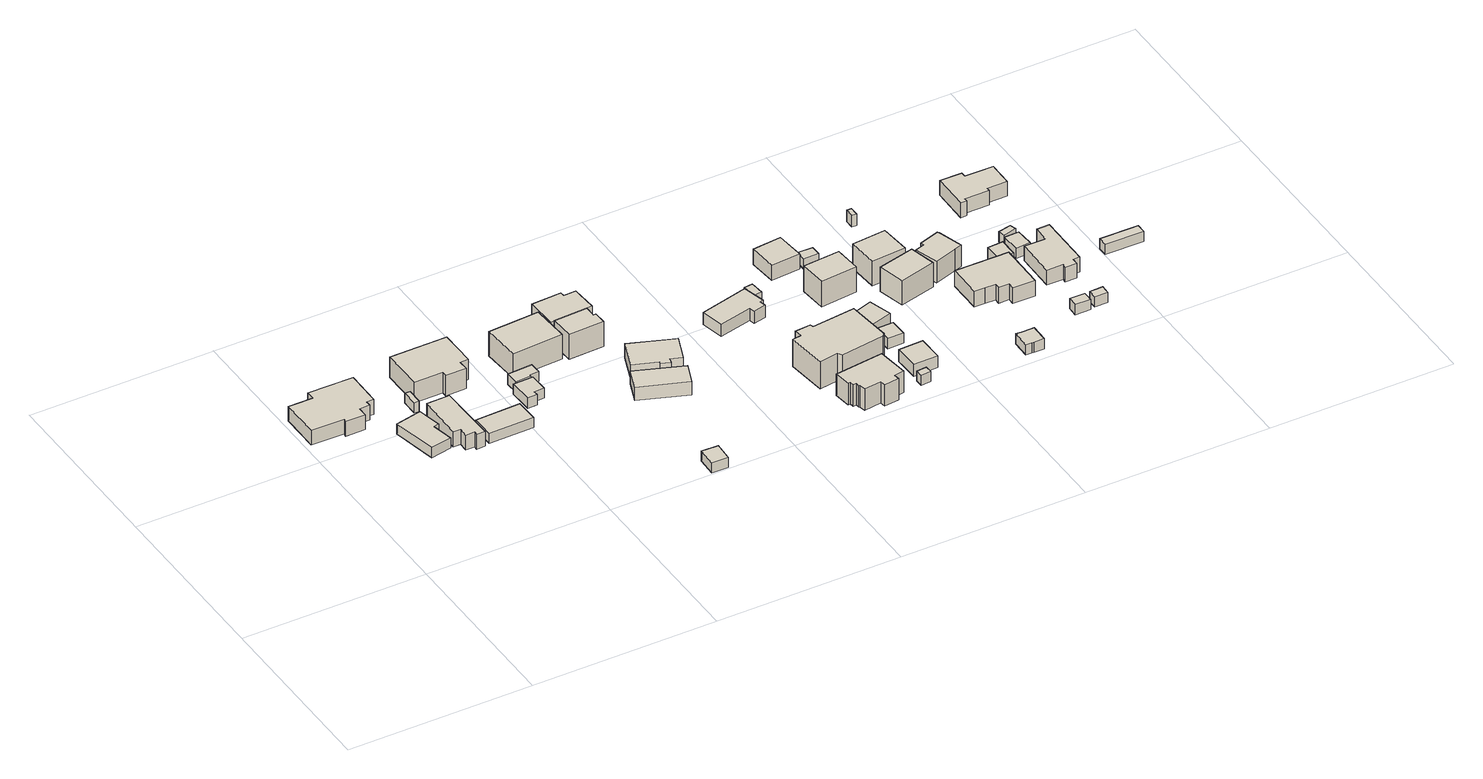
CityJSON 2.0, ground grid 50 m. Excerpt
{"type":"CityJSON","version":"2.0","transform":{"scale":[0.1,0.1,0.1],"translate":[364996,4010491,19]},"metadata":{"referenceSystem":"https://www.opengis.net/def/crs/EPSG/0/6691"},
"CityObjects":{
"building1":{"type":"Building","attributes":{"枝番":1,"利根川水系利根川洪水浸水想定区域（計画規模）.規模":"L1","利根川水系利根川洪水浸水想定区域（計画規模）.浸水ランク":"2","利根川水系利根川洪水浸水想定区域（計画規模）.浸水深":1.19,"利根川水系利根川洪水浸水想定区域（想定最大規模）.規模":"L2","利根川水系利根川洪水浸水想定区域（想定最大規模）.浸水ランク":"2","利根川水系利根川洪水浸水想定区域（想定最大規模）.浸水深":2.65,"usage":"411","measuredHeight":7,"BuildingDetails.prefecture":"10","BuildingDetails.city":"10207","BuildingDetails.surveyYear":2016},"geometry":[{"type":"Solid","lod":"1","boundaries":[[[[0,1,2,3,4,5,6,7,8,9,10,11]],[[10,12,13,11]],[[9,14,12,10]],[[8,15,14,9]],[[7,16,15,8]],[[6,17,16,7]],[[5,18,17,6]],[[4,19,18,5]],[[3,20,19,4]],[[2,21,20,3]],[[1,22,21,2]],[[0,23,22,1]],[[11,13,23,0]],[[12,14,15,16,17,18,19,20,21,22,23,13]]]]}]},
"building2":{"type":"Building","attributes":{"枝番":1,"利根川水系利根川洪水浸水想定区域（計画規模）.規模":"L1","利根川水系利根川洪水浸水想定区域（計画規模）.浸水ランク":"2","利根川水系利根川洪水浸水想定区域（計画規模）.浸水深":1.79,"利根川水系利根川洪水浸水想定区域（想定最大規模）.規模":"L2","利根川水系利根川洪水浸水想定区域（想定最大規模）.浸水ランク":"3","利根川水系利根川洪水浸水想定区域（想定最大規模）.浸水深":3.25,"usage":"411","measuredHeight":3.7,"BuildingDetails.prefecture":"10","BuildingDetails.city":"10207","BuildingDetails.surveyYear":2016},"geometry":[{"type":"Solid","lod":"1","boundaries":[[[[24,25,26,27,28,29]],[[28,30,31,29]],[[27,32,30,28]],[[26,33,32,27]],[[25,34,33,26]],[[24,35,34,25]],[[29,31,35,24]],[[30,32,33,34,35,31]]]]}]},
"building3":{"type":"Building","attributes":{"枝番":1,"利根川水系利根川洪水浸水想定区域（計画規模）.規模":"L1","利根川水系利根川洪水浸水想定区域（計画規模）.浸水ランク":"2","利根川水系利根川洪水浸水想定区域（計画規模）.浸水深":1.29,"利根川水系利根川洪水浸水想定区域（想定最大規模）.規模":"L2","利根川水系利根川洪水浸水想定区域（想定最大規模）.浸水ランク":"2","利根川水系利根川洪水浸水想定区域（想定最大規模）.浸水深":2.75,"BuildingDetails.prefecture":"10","BuildingDetails.city":"10207"},"geometry":[{"type":"Solid","lod":"1","boundaries":[[[[36,37,38,39]],[[38,40,41,39]],[[37,42,40,38]],[[36,43,42,37]],[[39,41,43,36]],[[40,42,43,41]]]]}]},
"building4":{"type":"Building","attributes":{"枝番":1,"利根川水系渡良瀬川洪水浸水想定区域（想定最大規模）.規模":"L2","利根川水系利根川洪水浸水想定区域（計画規模）.規模":"L1","利根川水系利根川洪水浸水想定区域（計画規模）.浸水ランク":"2","利根川水系利根川洪水浸水想定区域（計画規模）.浸水深":1.69,"利根川水系利根川洪水浸水想定区域（想定最大規模）.規模":"L2","利根川水系利根川洪水浸水想定区域（想定最大規模）.浸水ランク":"3","利根川水系利根川洪水浸水想定区域（想定最大規模）.浸水深":3.15,"usage":"411","measuredHeight":6.3,"BuildingDetails.prefecture":"10","BuildingDetails.city":"10207","BuildingDetails.surveyYear":2016},"geometry":[{"type":"Solid","lod":"1","boundaries":[[[[44,45,46,47,48,49,50,51]],[[50,52,53,51]],[[49,54,52,50]],[[48,55,54,49]],[[47,56,55,48]],[[46,57,56,47]],[[45,58,57,46]],[[44,59,58,45]],[[51,53,59,44]],[[52,54,55,56,57,58,59,53]]]]}]},
"building5":{"type":"Building","attributes":{"枝番":1,"利根川水系渡良瀬川洪水浸水想定区域（想定最大規模）.規模":"L2","利根川水系渡良瀬川洪水浸水想定区域（想定最大規模）.浸水ランク":"1","利根川水系渡良瀬川洪水浸水想定区域（想定最大規模）.浸水深":0.03,"利根川水系利根川洪水浸水想定区域（計画規模）.規模":"L1","利根川水系利根川洪水浸水想定区域（計画規模）.浸水ランク":"2","利根川水系利根川洪水浸水想定区域（計画規模）.浸水深":1.79,"利根川水系利根川洪水浸水想定区域（想定最大規模）.規模":"L2","利根川水系利根川洪水浸水想定区域（想定最大規模）.浸水ランク":"3","利根川水系利根川洪水浸水想定区域（想定最大規模）.浸水深":3.25,"BuildingDetails.prefecture":"10","BuildingDetails.city":"10207"},"geometry":[{"type":"Solid","lod":"1","boundaries":[[[[60,61,62,63]],[[62,64,65,63]],[[61,66,64,62]],[[60,67,66,61]],[[63,65,67,60]],[[64,66,67,65]]]]}]},
"building6":{"type":"Building","attributes":{"枝番":1,"利根川水系利根川洪水浸水想定区域（計画規模）.規模":"L1","利根川水系利根川洪水浸水想定区域（計画規模）.浸水ランク":"2","利根川水系利根川洪水浸水想定区域（計画規模）.浸水深":1.19,"利根川水系利根川洪水浸水想定区域（想定最大規模）.規模":"L2","利根川水系利根川洪水浸水想定区域（想定最大規模）.浸水ランク":"2","利根川水系利根川洪水浸水想定区域（想定最大規模）.浸水深":2.65,"usage":"411","measuredHeight":7.5,"BuildingDetails.prefecture":"10","BuildingDetails.city":"10207","BuildingDetails.surveyYear":2016},"geometry":[{"type":"Solid","lod":"1","boundaries":[[[[68,69,70,71,72,73,74,75]],[[74,76,77,75]],[[73,78,76,74]],[[72,79,78,73]],[[71,80,79,72]],[[70,81,80,71]],[[69,82,81,70]],[[68,83,82,69]],[[75,77,83,68]],[[76,78,79,80,81,82,83,77]]]]}]},
"building7":{"type":"Building","attributes":{"枝番":1,"利根川水系利根川洪水浸水想定区域（計画規模）.規模":"L1","利根川水系利根川洪水浸水想定区域（計画規模）.浸水ランク":"2","利根川水系利根川洪水浸水想定区域（計画規模）.浸水深":1.89,"利根川水系利根川洪水浸水想定区域（想定最大規模）.規模":"L2","利根川水系利根川洪水浸水想定区域（想定最大規模）.浸水ランク":"3","利根川水系利根川洪水浸水想定区域（想定最大規模）.浸水深":3.35,"usage":"411","BuildingDetails.prefecture":"10","BuildingDetails.city":"10207","BuildingDetails.surveyYear":2016},"geometry":[{"type":"Solid","lod":"1","boundaries":[[[[84,85,86,87,88,89]],[[88,90,91,89]],[[87,92,90,88]],[[86,93,92,87]],[[85,94,93,86]],[[84,95,94,85]],[[89,91,95,84]],[[90,92,93,94,95,91]]]]}]},
"building8":{"type":"Building","attributes":{"枝番":1,"利根川水系利根川洪水浸水想定区域（計画規模）.規模":"L1","利根川水系利根川洪水浸水想定区域（計画規模）.浸水ランク":"2","利根川水系利根川洪水浸水想定区域（計画規模）.浸水深":1.99,"利根川水系利根川洪水浸水想定区域（想定最大規模）.規模":"L2","利根川水系利根川洪水浸水想定区域（想定最大規模）.浸水ランク":"3","利根川水系利根川洪水浸水想定区域（想定最大規模）.浸水深":3.45,"usage":"411","BuildingDetails.prefecture":"10","BuildingDetails.city":"10207","BuildingDetails.surveyYear":2016},"geometry":[{"type":"Solid","lod":"1","boundaries":[[[[96,97,98,99,100,101]],[[100,102,103,101]],[[99,104,102,100]],[[98,105,104,99]],[[97,106,105,98]],[[96,107,106,97]],[[101,103,107,96]],[[102,104,105,106,107,103]]]]}]},
"building9":{"type":"Building","attributes":{"枝番":1,"利根川水系利根川洪水浸水想定区域（計画規模）.規模":"L1","利根川水系利根川洪水浸水想定区域（計画規模）.浸水ランク":"2","利根川水系利根川洪水浸水想定区域（計画規模）.浸水深":1.49,"利根川水系利根川洪水浸水想定区域（想定最大規模）.規模":"L2","利根川水系利根川洪水浸水想定区域（想定最大規模）.浸水ランク":"2","利根川水系利根川洪水浸水想定区域（想定最大規模）.浸水深":2.95,"usage":"411","measuredHeight":8.2,"BuildingDetails.prefecture":"10","BuildingDetails.city":"10207","BuildingDetails.surveyYear":2016},"geometry":[{"type":"Solid","lod":"1","boundaries":[[[[108,109,110,111]],[[110,112,113,111]],[[109,114,112,110]],[[108,115,114,109]],[[111,113,115,108]],[[112,114,115,113]]]]}]},
"building10":{"type":"Building","attributes":{"枝番":1,"利根川水系渡良瀬川洪水浸水想定区域（想定最大規模）.規模":"L2","利根川水系渡良瀬川洪水浸水想定区域（想定最大規模）.浸水ランク":"2","利根川水系渡良瀬川洪水浸水想定区域（想定最大規模）.浸水深":0.83,"利根川水系渡良瀬川洪水浸水想定区域（想定最大規模）.継続時間":0.8,"利根川水系利根川洪水浸水想定区域（計画規模）.規模":"L1","利根川水系利根川洪水浸水想定区域（計画規模）.浸水ランク":"2","利根川水系利根川洪水浸水想定区域（計画規模）.浸水深":2.79,"利根川水系利根川洪水浸水想定区域（想定最大規模）.規模":"L2","利根川水系利根川洪水浸水想定区域（想定最大規模）.浸水ランク":"3","利根川水系利根川洪水浸水想定区域（想定最大規模）.浸水深":4.25,"measuredHeight":6.9,"BuildingDetails.prefecture":"10","BuildingDetails.city":"10207"},"geometry":[{"type":"Solid","lod":"1","boundaries":[[[[116,117,118,119]],[[118,120,121,119]],[[117,122,120,118]],[[116,123,122,117]],[[119,121,123,116]],[[120,122,123,121]]]]}]},
"building11":{"type":"Building","attributes":{"枝番":1,"利根川水系利根川洪水浸水想定区域（計画規模）.規模":"L1","利根川水系利根川洪水浸水想定区域（計画規模）.浸水ランク":"2","利根川水系利根川洪水浸水想定区域（計画規模）.浸水深":1.99,"利根川水系利根川洪水浸水想定区域（想定最大規模）.規模":"L2","利根川水系利根川洪水浸水想定区域（想定最大規模）.浸水ランク":"3","利根川水系利根川洪水浸水想定区域（想定最大規模）.浸水深":3.45,"usage":"411","measuredHeight":7.6,"BuildingDetails.prefecture":"10","BuildingDetails.city":"10207","BuildingDetails.surveyYear":2016},"geometry":[{"type":"Solid","lod":"1","boundaries":[[[[124,125,126,127,128,129]],[[128,130,131,129]],[[127,132,130,128]],[[126,133,132,127]],[[125,134,133,126]],[[124,135,134,125]],[[129,131,135,124]],[[130,132,133,134,135,131]]]]}]},
"building12":{"type":"Building","attributes":{"枝番":1,"利根川水系渡良瀬川洪水浸水想定区域（想定最大規模）.規模":"L2","利根川水系渡良瀬川洪水浸水想定区域（想定最大規模）.浸水ランク":"2","利根川水系渡良瀬川洪水浸水想定区域（想定最大規模）.浸水深":0.53,"利根川水系利根川洪水浸水想定区域（計画規模）.規模":"L1","利根川水系利根川洪水浸水想定区域（計画規模）.浸水ランク":"2","利根川水系利根川洪水浸水想定区域（計画規模）.浸水深":2.49,"利根川水系利根川洪水浸水想定区域（想定最大規模）.規模":"L2","利根川水系利根川洪水浸水想定区域（想定最大規模）.浸水ランク":"3","利根川水系利根川洪水浸水想定区域（想定最大規模）.浸水深":3.95,"usage":"441","measuredHeight":4.3,"BuildingDetails.prefecture":"10","BuildingDetails.city":"10207","BuildingDetails.surveyYear":2016},"geometry":[{"type":"Solid","lod":"1","boundaries":[[[[136,137,138,139]],[[138,140,141,139]],[[137,142,140,138]],[[136,143,142,137]],[[139,141,143,136]],[[140,142,143,141]]]]}]},
"building13":{"type":"Building","attributes":{"枝番":1,"利根川水系利根川洪水浸水想定区域（計画規模）.規模":"L1","利根川水系利根川洪水浸水想定区域（計画規模）.浸水ランク":"2","利根川水系利根川洪水浸水想定区域（計画規模）.浸水深":1.39,"利根川水系利根川洪水浸水想定区域（想定最大規模）.規模":"L2","利根川水系利根川洪水浸水想定区域（想定最大規模）.浸水ランク":"2","利根川水系利根川洪水浸水想定区域（想定最大規模）.浸水深":2.85,"usage":"411","measuredHeight":7,"BuildingDetails.prefecture":"10","BuildingDetails.city":"10207","BuildingDetails.surveyYear":2016},"geometry":[{"type":"Solid","lod":"1","boundaries":[[[[144,145,146,147,148,149]],[[148,150,151,149]],[[147,152,150,148]],[[146,153,152,147]],[[145,154,153,146]],[[144,155,154,145]],[[149,151,155,144]],[[150,152,153,154,155,151]]]]}]},
"building14":{"type":"Building","attributes":{"枝番":1,"利根川水系渡良瀬川洪水浸水想定区域（想定最大規模）.規模":"L2","利根川水系渡良瀬川洪水浸水想定区域（想定最大規模）.浸水ランク":"2","利根川水系渡良瀬川洪水浸水想定区域（想定最大規模）.浸水深":0.54,"利根川水系利根川洪水浸水想定区域（計画規模）.規模":"L1","利根川水系利根川洪水浸水想定区域（計画規模）.浸水ランク":"2","利根川水系利根川洪水浸水想定区域（計画規模）.浸水深":2.49,"利根川水系利根川洪水浸水想定区域（想定最大規模）.規模":"L2","利根川水系利根川洪水浸水想定区域（想定最大規模）.浸水ランク":"3","利根川水系利根川洪水浸水想定区域（想定最大規模）.浸水深":3.95,"usage":"411","measuredHeight":4.9,"BuildingDetails.prefecture":"10","BuildingDetails.city":"10207","BuildingDetails.surveyYear":2016},"geometry":[{"type":"Solid","lod":"1","boundaries":[[[[156,157,158,159,160,161,162,163]],[[162,164,165,163]],[[161,166,164,162]],[[160,167,166,161]],[[159,168,167,160]],[[158,169,168,159]],[[157,170,169,158]],[[156,171,170,157]],[[163,165,171,156]],[[164,166,167,168,169,170,171,165]]]]}]},
"building15":{"type":"Building","attributes":{"枝番":1,"利根川水系利根川洪水浸水想定区域（計画規模）.規模":"L1","利根川水系利根川洪水浸水想定区域（計画規模）.浸水ランク":"2","利根川水系利根川洪水浸水想定区域（計画規模）.浸水深":1.39,"利根川水系利根川洪水浸水想定区域（想定最大規模）.規模":"L2","利根川水系利根川洪水浸水想定区域（想定最大規模）.浸水ランク":"2","利根川水系利根川洪水浸水想定区域（想定最大規模）.浸水深":2.84,"usage":"411","measuredHeight":6.9,"BuildingDetails.prefecture":"10","BuildingDetails.city":"10207","BuildingDetails.surveyYear":2016},"geometry":[{"type":"Solid","lod":"1","boundaries":[[[[172,173,174,175,176,177,178,179,180,181,182,183,184,185]],[[184,186,187,185]],[[183,188,186,184]],[[182,189,188,183]],[[181,190,189,182]],[[180,191,190,181]],[[179,192,191,180]],[[178,193,192,179]],[[177,194,193,178]],[[176,195,194,177]],[[175,196,195,176]],[[174,197,196,175]],[[173,198,197,174]],[[172,199,198,173]],[[185,187,199,172]],[[186,188,189,190,191,192,193,194,195,196,197,198,199,187]]]]}]},
"building16":{"type":"Building","attributes":{"枝番":1,"利根川水系渡良瀬川洪水浸水想定区域（想定最大規模）.規模":"L2","利根川水系渡良瀬川洪水浸水想定区域（想定最大規模）.浸水ランク":"1","利根川水系渡良瀬川洪水浸水想定区域（想定最大規模）.浸水深":0.34,"利根川水系利根川洪水浸水想定区域（計画規模）.規模":"L1","利根川水系利根川洪水浸水想定区域（計画規模）.浸水ランク":"2","利根川水系利根川洪水浸水想定区域（計画規模）.浸水深":2.29,"利根川水系利根川洪水浸水想定区域（想定最大規模）.規模":"L2","利根川水系利根川洪水浸水想定区域（想定最大規模）.浸水ランク":"3","利根川水系利根川洪水浸水想定区域（想定最大規模）.浸水深":3.75,"usage":"411","measuredHeight":4.3,"BuildingDetails.prefecture":"10","BuildingDetails.city":"10207","BuildingDetails.surveyYear":2016},"geometry":[{"type":"Solid","lod":"1","boundaries":[[[[200,201,202,203,204,205,206,207]],[[206,208,209,207]],[[205,210,208,206]],[[204,211,210,205]],[[203,212,211,204]],[[202,213,212,203]],[[201,214,213,202]],[[200,215,214,201]],[[207,209,215,200]],[[208,210,211,212,213,214,215,209]]]]}]},
"building17":{"type":"Building","attributes":{"枝番":1,"利根川水系渡良瀬川洪水浸水想定区域（想定最大規模）.規模":"L2","利根川水系渡良瀬川洪水浸水想定区域（想定最大規模）.浸水ランク":"1","利根川水系渡良瀬川洪水浸水想定区域（想定最大規模）.浸水深":0.14,"利根川水系利根川洪水浸水想定区域（計画規模）.規模":"L1","利根川水系利根川洪水浸水想定区域（計画規模）.浸水ランク":"2","利根川水系利根川洪水浸水想定区域（計画規模）.浸水深":2.09,"利根川水系利根川洪水浸水想定区域（想定最大規模）.規模":"L2","利根川水系利根川洪水浸水想定区域（想定最大規模）.浸水ランク":"3","利根川水系利根川洪水浸水想定区域（想定最大規模）.浸水深":3.54,"usage":"401","measuredHeight":10.1,"BuildingDetails.prefecture":"10","BuildingDetails.city":"10207","BuildingDetails.surveyYear":2016},"geometry":[{"type":"Solid","lod":"1","boundaries":[[[[216,217,218,219,220,221,222,223,224,225,226]],[[225,227,228,226]],[[224,229,227,225]],[[223,230,229,224]],[[222,231,230,223]],[[221,232,231,222]],[[220,233,232,221]],[[219,234,233,220]],[[218,235,234,219]],[[217,236,235,218]],[[216,237,236,217]],[[226,228,237,216]],[[227,229,230,231,232,233,234,235,236,237,228]]]]}]},
"building18":{"type":"Building","attributes":{"枝番":1,"利根川水系渡良瀬川洪水浸水想定区域（想定最大規模）.規模":"L2","利根川水系渡良瀬川洪水浸水想定区域（想定最大規模）.浸水ランク":"2","利根川水系渡良瀬川洪水浸水想定区域（想定最大規模）.浸水深":0.64,"利根川水系渡良瀬川洪水浸水想定区域（想定最大規模）.継続時間":2.7,"利根川水系利根川洪水浸水想定区域（計画規模）.規模":"L1","利根川水系利根川洪水浸水想定区域（計画規模）.浸水ランク":"2","利根川水系利根川洪水浸水想定区域（計画規模）.浸水深":2.59,"利根川水系利根川洪水浸水想定区域（想定最大規模）.規模":"L2","利根川水系利根川洪水浸水想定区域（想定最大規模）.浸水ランク":"3","利根川水系利根川洪水浸水想定区域（想定最大規模）.浸水深":4.04,"usage":"411","BuildingDetails.prefecture":"10","BuildingDetails.city":"10207","BuildingDetails.surveyYear":2016},"geometry":[{"type":"Solid","lod":"1","boundaries":[[[[238,239,240,241]],[[240,242,243,241]],[[239,244,242,240]],[[238,245,244,239]],[[241,243,245,238]],[[242,244,245,243]]]]}]},
"building19":{"type":"Building","attributes":{"枝番":1,"利根川水系利根川洪水浸水想定区域（計画規模）.規模":"L1","利根川水系利根川洪水浸水想定区域（計画規模）.浸水ランク":"2","利根川水系利根川洪水浸水想定区域（計画規模）.浸水深":1.99,"利根川水系利根川洪水浸水想定区域（想定最大規模）.規模":"L2","利根川水系利根川洪水浸水想定区域（想定最大規模）.浸水ランク":"3","利根川水系利根川洪水浸水想定区域（想定最大規模）.浸水深":3.44,"BuildingDetails.prefecture":"10","BuildingDetails.city":"10207"},"geometry":[{"type":"Solid","lod":"1","boundaries":[[[[246,247,248,249]],[[248,250,251,249]],[[247,252,250,248]],[[246,253,252,247]],[[249,251,253,246]],[[250,252,253,251]]]]}]},
"building20":{"type":"Building","attributes":{"枝番":1,"利根川水系渡良瀬川洪水浸水想定区域（想定最大規模）.規模":"L2","利根川水系利根川洪水浸水想定区域（計画規模）.規模":"L1","利根川水系利根川洪水浸水想定区域（計画規模）.浸水ランク":"2","利根川水系利根川洪水浸水想定区域（計画規模）.浸水深":2.39,"利根川水系利根川洪水浸水想定区域（想定最大規模）.規模":"L2","利根川水系利根川洪水浸水想定区域（想定最大規模）.浸水ランク":"3","利根川水系利根川洪水浸水想定区域（想定最大規模）.浸水深":3.84,"measuredHeight":3.7,"BuildingDetails.prefecture":"10","BuildingDetails.city":"10207"},"geometry":[{"type":"Solid","lod":"1","boundaries":[[[[254,255,256,257]],[[256,258,259,257]],[[255,260,258,256]],[[254,261,260,255]],[[257,259,261,254]],[[258,260,261,259]]]]}]},
"building21":{"type":"Building","attributes":{"枝番":1,"利根川水系渡良瀬川洪水浸水想定区域（想定最大規模）.規模":"L2","利根川水系渡良瀬川洪水浸水想定区域（想定最大規模）.浸水ランク":"1","利根川水系渡良瀬川洪水浸水想定区域（想定最大規模）.浸水深":0.04,"利根川水系利根川洪水浸水想定区域（計画規模）.規模":"L1","利根川水系利根川洪水浸水想定区域（計画規模）.浸水ランク":"2","利根川水系利根川洪水浸水想定区域（計画規模）.浸水深":1.99,"利根川水系利根川洪水浸水想定区域（想定最大規模）.規模":"L2","利根川水系利根川洪水浸水想定区域（想定最大規模）.浸水ランク":"3","利根川水系利根川洪水浸水想定区域（想定最大規模）.浸水深":3.44,"BuildingDetails.prefecture":"10","BuildingDetails.city":"10207"},"geometry":[{"type":"Solid","lod":"1","boundaries":[[[[262,263,264,265]],[[264,266,267,265]],[[263,268,266,264]],[[262,269,268,263]],[[265,267,269,262]],[[266,268,269,267]]]]}]},
"building22":{"type":"Building","attributes":{"枝番":1,"利根川水系渡良瀬川洪水浸水想定区域（想定最大規模）.規模":"L2","利根川水系渡良瀬川洪水浸水想定区域（想定最大規模）.浸水ランク":"1","利根川水系渡良瀬川洪水浸水想定区域（想定最大規模）.浸水深":0.34,"利根川水系利根川洪水浸水想定区域（計画規模）.規模":"L1","利根川水系利根川洪水浸水想定区域（計画規模）.浸水ランク":"2","利根川水系利根川洪水浸水想定区域（計画規模）.浸水深":2.29,"利根川水系利根川洪水浸水想定区域（想定最大規模）.規模":"L2","利根川水系利根川洪水浸水想定区域（想定最大規模）.浸水ランク":"3","利根川水系利根川洪水浸水想定区域（想定最大規模）.浸水深":3.74,"measuredHeight":3.6,"BuildingDetails.prefecture":"10","BuildingDetails.city":"10207"},"geometry":[{"type":"Solid","lod":"1","boundaries":[[[[270,271,272,273]],[[272,274,275,273]],[[271,276,274,272]],[[270,277,276,271]],[[273,275,277,270]],[[274,276,277,275]]]]}]},
"building23":{"type":"Building","attributes":{"枝番":1,"利根川水系渡良瀬川洪水浸水想定区域（想定最大規模）.規模":"L2","利根川水系渡良瀬川洪水浸水想定区域（想定最大規模）.浸水ランク":"2","利根川水系渡良瀬川洪水浸水想定区域（想定最大規模）.浸水深":0.54,"利根川水系渡良瀬川洪水浸水想定区域（想定最大規模）.継続時間":0.4,"利根川水系利根川洪水浸水想定区域（計画規模）.規模":"L1","利根川水系利根川洪水浸水想定区域（計画規模）.浸水ランク":"2","利根川水系利根川洪水浸水想定区域（計画規模）.浸水深":2.49,"利根川水系利根川洪水浸水想定区域（想定最大規模）.規模":"L2","利根川水系利根川洪水浸水想定区域（想定最大規模）.浸水ランク":"3","利根川水系利根川洪水浸水想定区域（想定最大規模）.浸水深":3.94,"usage":"411","measuredHeight":5.1,"BuildingDetails.prefecture":"10","BuildingDetails.city":"10207","BuildingDetails.surveyYear":2016},"geometry":[{"type":"Solid","lod":"1","boundaries":[[[[278,279,280,281]],[[280,282,283,281]],[[279,284,282,280]],[[278,285,284,279]],[[281,283,285,278]],[[282,284,285,283]]]]}]},
"building24":{"type":"Building","attributes":{"枝番":1,"利根川水系渡良瀬川洪水浸水想定区域（想定最大規模）.規模":"L2","利根川水系渡良瀬川洪水浸水想定区域（想定最大規模）.浸水ランク":"1","利根川水系渡良瀬川洪水浸水想定区域（想定最大規模）.浸水深":0.34,"利根川水系渡良瀬川洪水浸水想定区域（想定最大規模）.継続時間":2.7,"利根川水系利根川洪水浸水想定区域（計画規模）.規模":"L1","利根川水系利根川洪水浸水想定区域（計画規模）.浸水ランク":"2","利根川水系利根川洪水浸水想定区域（計画規模）.浸水深":2.29,"利根川水系利根川洪水浸水想定区域（想定最大規模）.規模":"L2","利根川水系利根川洪水浸水想定区域（想定最大規模）.浸水ランク":"3","利根川水系利根川洪水浸水想定区域（想定最大規模）.浸水深":3.75,"measuredHeight":8.2,"BuildingDetails.prefecture":"10","BuildingDetails.city":"10207"},"geometry":[{"type":"Solid","lod":"1","boundaries":[[[[286,287,288,289]],[[288,290,291,289]],[[287,292,290,288]],[[286,293,292,287]],[[289,291,293,286]],[[290,292,293,291]]]]}]},
"building25":{"type":"Building","attributes":{"枝番":1,"利根川水系渡良瀬川洪水浸水想定区域（想定最大規模）.規模":"L2","利根川水系渡良瀬川洪水浸水想定区域（想定最大規模）.浸水ランク":"2","利根川水系渡良瀬川洪水浸水想定区域（想定最大規模）.浸水深":0.54,"利根川水系渡良瀬川洪水浸水想定区域（想定最大規模）.継続時間":0.4,"利根川水系利根川洪水浸水想定区域（計画規模）.規模":"L1","利根川水系利根川洪水浸水想定区域（計画規模）.浸水ランク":"2","利根川水系利根川洪水浸水想定区域（計画規模）.浸水深":2.49,"利根川水系利根川洪水浸水想定区域（想定最大規模）.規模":"L2","利根川水系利根川洪水浸水想定区域（想定最大規模）.浸水ランク":"3","利根川水系利根川洪水浸水想定区域（想定最大規模）.浸水深":3.94,"measuredHeight":4,"BuildingDetails.prefecture":"10","BuildingDetails.city":"10207"},"geometry":[{"type":"Solid","lod":"1","boundaries":[[[[294,295,296,297]],[[296,298,299,297]],[[295,300,298,296]],[[294,301,300,295]],[[297,299,301,294]],[[298,300,301,299]]]]}]},
"building26":{"type":"Building","attributes":{"枝番":1,"利根川水系渡良瀬川洪水浸水想定区域（想定最大規模）.規模":"L2","利根川水系渡良瀬川洪水浸水想定区域（想定最大規模）.浸水ランク":"1","利根川水系渡良瀬川洪水浸水想定区域（想定最大規模）.浸水深":0.04,"利根川水系利根川洪水浸水想定区域（計画規模）.規模":"L1","利根川水系利根川洪水浸水想定区域（計画規模）.浸水ランク":"2","利根川水系利根川洪水浸水想定区域（計画規模）.浸水深":1.99,"利根川水系利根川洪水浸水想定区域（想定最大規模）.規模":"L2","利根川水系利根川洪水浸水想定区域（想定最大規模）.浸水ランク":"3","利根川水系利根川洪水浸水想定区域（想定最大規模）.浸水深":3.44,"usage":"411","measuredHeight":7.8,"BuildingDetails.prefecture":"10","BuildingDetails.city":"10207","BuildingDetails.surveyYear":2016},"geometry":[{"type":"Solid","lod":"1","boundaries":[[[[302,303,304,305]],[[304,306,307,305]],[[303,308,306,304]],[[302,309,308,303]],[[305,307,309,302]],[[306,308,309,307]]]]}]},
"building27":{"type":"Building","attributes":{"枝番":1,"利根川水系渡良瀬川洪水浸水想定区域（想定最大規模）.規模":"L2","利根川水系渡良瀬川洪水浸水想定区域（想定最大規模）.浸水ランク":"1","利根川水系渡良瀬川洪水浸水想定区域（想定最大規模）.浸水深":0.24,"利根川水系利根川洪水浸水想定区域（計画規模）.規模":"L1","利根川水系利根川洪水浸水想定区域（計画規模）.浸水ランク":"2","利根川水系利根川洪水浸水想定区域（計画規模）.浸水深":2.19,"利根川水系利根川洪水浸水想定区域（想定最大規模）.規模":"L2","利根川水系利根川洪水浸水想定区域（想定最大規模）.浸水ランク":"3","利根川水系利根川洪水浸水想定区域（想定最大規模）.浸水深":3.64,"usage":"411","measuredHeight":7.7,"BuildingDetails.prefecture":"10","BuildingDetails.city":"10207","BuildingDetails.surveyYear":2016},"geometry":[{"type":"Solid","lod":"1","boundaries":[[[[310,311,312,313]],[[312,314,315,313]],[[311,316,314,312]],[[310,317,316,311]],[[313,315,317,310]],[[314,316,317,315]]]]}]},
"building28":{"type":"Building","attributes":{"枝番":1,"利根川水系利根川洪水浸水想定区域（計画規模）.規模":"L1","利根川水系利根川洪水浸水想定区域（計画規模）.浸水ランク":"2","利根川水系利根川洪水浸水想定区域（計画規模）.浸水深":1.49,"利根川水系利根川洪水浸水想定区域（想定最大規模）.規模":"L2","利根川水系利根川洪水浸水想定区域（想定最大規模）.浸水ランク":"2","利根川水系利根川洪水浸水想定区域（想定最大規模）.浸水深":2.94,"BuildingDetails.prefecture":"10","BuildingDetails.city":"10207"},"geometry":[{"type":"Solid","lod":"1","boundaries":[[[[318,319,320,321,322,323,324,325]],[[324,326,327,325]],[[323,328,326,324]],[[322,329,328,323]],[[321,330,329,322]],[[320,331,330,321]],[[319,332,331,320]],[[318,333,332,319]],[[325,327,333,318]],[[326,328,329,330,331,332,333,327]]]]}]},
"building29":{"type":"Building","attributes":{"枝番":1,"利根川水系渡良瀬川洪水浸水想定区域（想定最大規模）.規模":"L2","利根川水系渡良瀬川洪水浸水想定区域（想定最大規模）.浸水ランク":"2","利根川水系渡良瀬川洪水浸水想定区域（想定最大規模）.浸水深":0.73,"利根川水系渡良瀬川洪水浸水想定区域（想定最大規模）.継続時間":2.6,"利根川水系利根川洪水浸水想定区域（計画規模）.規模":"L1","利根川水系利根川洪水浸水想定区域（計画規模）.浸水ランク":"2","利根川水系利根川洪水浸水想定区域（計画規模）.浸水深":2.69,"利根川水系利根川洪水浸水想定区域（想定最大規模）.規模":"L2","利根川水系利根川洪水浸水想定区域（想定最大規模）.浸水ランク":"3","利根川水系利根川洪水浸水想定区域（想定最大規模）.浸水深":4.14,"usage":"411","measuredHeight":4,"BuildingDetails.prefecture":"10","BuildingDetails.city":"10207","BuildingDetails.surveyYear":2016},"geometry":[{"type":"Solid","lod":"1","boundaries":[[[[334,335,336,337]],[[336,338,339,337]],[[335,340,338,336]],[[334,341,340,335]],[[337,339,341,334]],[[338,340,341,339]]]]}]},
"building30":{"type":"Building","attributes":{"枝番":1,"利根川水系渡良瀬川洪水浸水想定区域（想定最大規模）.規模":"L2","利根川水系渡良瀬川洪水浸水想定区域（想定最大規模）.浸水ランク":"1","利根川水系渡良瀬川洪水浸水想定区域（想定最大規模）.浸水深":0.14,"利根川水系利根川洪水浸水想定区域（計画規模）.規模":"L1","利根川水系利根川洪水浸水想定区域（計画規模）.浸水ランク":"2","利根川水系利根川洪水浸水想定区域（計画規模）.浸水深":2.09,"利根川水系利根川洪水浸水想定区域（想定最大規模）.規模":"L2","利根川水系利根川洪水浸水想定区域（想定最大規模）.浸水ランク":"3","利根川水系利根川洪水浸水想定区域（想定最大規模）.浸水深":3.54,"usage":"411","measuredHeight":7,"BuildingDetails.prefecture":"10","BuildingDetails.city":"10207","BuildingDetails.surveyYear":2016},"geometry":[{"type":"Solid","lod":"1","boundaries":[[[[342,343,344,345,346,347,348,349]],[[348,350,351,349]],[[347,352,350,348]],[[346,353,352,347]],[[345,354,353,346]],[[344,355,354,345]],[[343,356,355,344]],[[342,357,356,343]],[[349,351,357,342]],[[350,352,353,354,355,356,357,351]]]]}]},
"building31":{"type":"Building","attributes":{"枝番":1,"利根川水系利根川洪水浸水想定区域（計画規模）.規模":"L1","利根川水系利根川洪水浸水想定区域（計画規模）.浸水ランク":"2","利根川水系利根川洪水浸水想定区域（計画規模）.浸水深":1.59,"利根川水系利根川洪水浸水想定区域（想定最大規模）.規模":"L2","利根川水系利根川洪水浸水想定区域（想定最大規模）.浸水ランク":"3","利根川水系利根川洪水浸水想定区域（想定最大規模）.浸水深":3.04,"usage":"411","measuredHeight":7.4,"BuildingDetails.prefecture":"10","BuildingDetails.city":"10207","BuildingDetails.surveyYear":2016},"geometry":[{"type":"Solid","lod":"1","boundaries":[[[[358,359,360,361,362,363,364,365,366,367]],[[366,368,369,367]],[[365,370,368,366]],[[364,371,370,365]],[[363,372,371,364]],[[362,373,372,363]],[[361,374,373,362]],[[360,375,374,361]],[[359,376,375,360]],[[358,377,376,359]],[[367,369,377,358]],[[368,370,371,372,373,374,375,376,377,369]]]]}]},
"building32":{"type":"Building","attributes":{"枝番":1,"利根川水系利根川洪水浸水想定区域（計画規模）.規模":"L1","利根川水系利根川洪水浸水想定区域（計画規模）.浸水ランク":"2","利根川水系利根川洪水浸水想定区域（計画規模）.浸水深":1.59,"利根川水系利根川洪水浸水想定区域（想定最大規模）.規模":"L2","利根川水系利根川洪水浸水想定区域（想定最大規模）.浸水ランク":"3","利根川水系利根川洪水浸水想定区域（想定最大規模）.浸水深":3.04,"usage":"411","BuildingDetails.prefecture":"10","BuildingDetails.city":"10207","BuildingDetails.surveyYear":2016},"geometry":[{"type":"Solid","lod":"1","boundaries":[[[[378,379,380,381]],[[380,382,383,381]],[[379,384,382,380]],[[378,385,384,379]],[[381,383,385,378]],[[382,384,385,383]]]]}]},
"building33":{"type":"Building","attributes":{"枝番":1,"利根川水系渡良瀬川洪水浸水想定区域（想定最大規模）.規模":"L2","利根川水系渡良瀬川洪水浸水想定区域（想定最大規模）.浸水ランク":"1","利根川水系渡良瀬川洪水浸水想定区域（想定最大規模）.浸水深":0.04,"利根川水系利根川洪水浸水想定区域（計画規模）.規模":"L1","利根川水系利根川洪水浸水想定区域（計画規模）.浸水ランク":"2","利根川水系利根川洪水浸水想定区域（計画規模）.浸水深":1.69,"利根川水系利根川洪水浸水想定区域（想定最大規模）.規模":"L2","利根川水系利根川洪水浸水想定区域（想定最大規模）.浸水ランク":"3","利根川水系利根川洪水浸水想定区域（想定最大規模）.浸水深":3.14,"usage":"411","measuredHeight":3.6,"BuildingDetails.prefecture":"10","BuildingDetails.city":"10207","BuildingDetails.surveyYear":2016},"geometry":[{"type":"Solid","lod":"1","boundaries":[[[[386,387,388,389]],[[388,390,391,389]],[[387,392,390,388]],[[386,393,392,387]],[[389,391,393,386]],[[390,392,393,391]]]]}]},
"building34":{"type":"Building","attributes":{"枝番":1,"利根川水系利根川洪水浸水想定区域（計画規模）.規模":"L1","利根川水系利根川洪水浸水想定区域（計画規模）.浸水ランク":"2","利根川水系利根川洪水浸水想定区域（計画規模）.浸水深":1.79,"利根川水系利根川洪水浸水想定区域（想定最大規模）.規模":"L2","利根川水系利根川洪水浸水想定区域（想定最大規模）.浸水ランク":"3","利根川水系利根川洪水浸水想定区域（想定最大規模）.浸水深":3.24,"usage":"411","BuildingDetails.prefecture":"10","BuildingDetails.city":"10207","BuildingDetails.surveyYear":2016},"geometry":[{"type":"Solid","lod":"1","boundaries":[[[[394,395,396,397]],[[396,398,399,397]],[[395,400,398,396]],[[394,401,400,395]],[[397,399,401,394]],[[398,400,401,399]]]]}]},
"building35":{"type":"Building","attributes":{"枝番":1,"利根川水系渡良瀬川洪水浸水想定区域（想定最大規模）.規模":"L2","利根川水系渡良瀬川洪水浸水想定区域（想定最大規模）.浸水ランク":"1","利根川水系渡良瀬川洪水浸水想定区域（想定最大規模）.浸水深":0.14,"利根川水系利根川洪水浸水想定区域（計画規模）.規模":"L1","利根川水系利根川洪水浸水想定区域（計画規模）.浸水ランク":"2","利根川水系利根川洪水浸水想定区域（計画規模）.浸水深":1.89,"利根川水系利根川洪水浸水想定区域（想定最大規模）.規模":"L2","利根川水系利根川洪水浸水想定区域（想定最大規模）.浸水ランク":"3","利根川水系利根川洪水浸水想定区域（想定最大規模）.浸水深":3.34,"usage":"411","measuredHeight":3.1,"BuildingDetails.prefecture":"10","BuildingDetails.city":"10207","BuildingDetails.surveyYear":2016},"geometry":[{"type":"Solid","lod":"1","boundaries":[[[[402,403,404,405]],[[404,406,407,405]],[[403,408,406,404]],[[402,409,408,403]],[[405,407,409,402]],[[406,408,409,407]]]]}]},
"building36":{"type":"Building","attributes":{"枝番":1,"利根川水系渡良瀬川洪水浸水想定区域（想定最大規模）.規模":"L2","利根川水系渡良瀬川洪水浸水想定区域（想定最大規模）.浸水ランク":"1","利根川水系渡良瀬川洪水浸水想定区域（想定最大規模）.浸水深":0.14,"利根川水系利根川洪水浸水想定区域（計画規模）.規模":"L1","利根川水系利根川洪水浸水想定区域（計画規模）.浸水ランク":"2","利根川水系利根川洪水浸水想定区域（計画規模）.浸水深":2.09,"利根川水系利根川洪水浸水想定区域（想定最大規模）.規模":"L2","利根川水系利根川洪水浸水想定区域（想定最大規模）.浸水ランク":"3","利根川水系利根川洪水浸水想定区域（想定最大規模）.浸水深":3.54,"BuildingDetails.prefecture":"10","BuildingDetails.city":"10207"},"geometry":[{"type":"Solid","lod":"1","boundaries":[[[[410,411,412,413]],[[412,414,415,413]],[[411,416,414,412]],[[410,417,416,411]],[[413,415,417,410]],[[414,416,417,415]]]]}]},
"building37":{"type":"Building","attributes":{"枝番":1,"利根川水系渡良瀬川洪水浸水想定区域（想定最大規模）.規模":"L2","利根川水系利根川洪水浸水想定区域（計画規模）.規模":"L1","利根川水系利根川洪水浸水想定区域（計画規模）.浸水ランク":"2","利根川水系利根川洪水浸水想定区域（計画規模）.浸水深":1.69,"利根川水系利根川洪水浸水想定区域（想定最大規模）.規模":"L2","利根川水系利根川洪水浸水想定区域（想定最大規模）.浸水ランク":"3","利根川水系利根川洪水浸水想定区域（想定最大規模）.浸水深":3.14,"usage":"411","measuredHeight":5.3,"BuildingDetails.prefecture":"10","BuildingDetails.city":"10207","BuildingDetails.surveyYear":2016},"geometry":[{"type":"Solid","lod":"1","boundaries":[[[[418,419,420,421,422,423,424,425,426,427]],[[426,428,429,427]],[[425,430,428,426]],[[424,431,430,425]],[[423,432,431,424]],[[422,433,432,423]],[[421,434,433,422]],[[420,435,434,421]],[[419,436,435,420]],[[418,437,436,419]],[[427,429,437,418]],[[428,430,431,432,433,434,435,436,437,429]]]]}]},
"building38":{"type":"Building","attributes":{"枝番":1,"利根川水系渡良瀬川洪水浸水想定区域（想定最大規模）.規模":"L2","利根川水系渡良瀬川洪水浸水想定区域（想定最大規模）.浸水ランク":"1","利根川水系渡良瀬川洪水浸水想定区域（想定最大規模）.浸水深":0.24,"利根川水系利根川洪水浸水想定区域（計画規模）.規模":"L1","利根川水系利根川洪水浸水想定区域（計画規模）.浸水ランク":"2","利根川水系利根川洪水浸水想定区域（計画規模）.浸水深":2.19,"利根川水系利根川洪水浸水想定区域（想定最大規模）.規模":"L2","利根川水系利根川洪水浸水想定区域（想定最大規模）.浸水ランク":"3","利根川水系利根川洪水浸水想定区域（想定最大規模）.浸水深":3.64,"usage":"411","measuredHeight":4.9,"BuildingDetails.prefecture":"10","BuildingDetails.city":"10207","BuildingDetails.surveyYear":2016},"geometry":[{"type":"Solid","lod":"1","boundaries":[[[[438,439,440,441,442,443,444,445,446,447]],[[446,448,449,447]],[[445,450,448,446]],[[444,451,450,445]],[[443,452,451,444]],[[442,453,452,443]],[[441,454,453,442]],[[440,455,454,441]],[[439,456,455,440]],[[438,457,456,439]],[[447,449,457,438]],[[448,450,451,452,453,454,455,456,457,449]]]]}]},
"building39":{"type":"Building","attributes":{"枝番":1,"利根川水系利根川洪水浸水想定区域（計画規模）.規模":"L1","利根川水系利根川洪水浸水想定区域（計画規模）.浸水ランク":"2","利根川水系利根川洪水浸水想定区域（計画規模）.浸水深":1.89,"利根川水系利根川洪水浸水想定区域（想定最大規模）.規模":"L2","利根川水系利根川洪水浸水想定区域（想定最大規模）.浸水ランク":"3","利根川水系利根川洪水浸水想定区域（想定最大規模）.浸水深":3.34,"measuredHeight":3.1,"BuildingDetails.prefecture":"10","BuildingDetails.city":"10207"},"geometry":[{"type":"Solid","lod":"1","boundaries":[[[[458,459,460,461]],[[460,462,463,461]],[[459,464,462,460]],[[458,465,464,459]],[[461,463,465,458]],[[462,464,465,463]]]]}]}
},
"vertices":[
[95,542,18],[96,552,18],[7,553,18],[8,661,18],[73,660,18],[73,684,18],[196,683,18],[195,583,18],[176,583,18],[176,569,18],[148,569,18],[148,542,18],[148,569,61],[148,542,61],[176,569,61],[176,583,61],[195,583,61],[196,683,61],[73,684,61],[73,660,61],[8,661,61],[7,553,61],[96,552,61],[95,542,61],
[206,494,14],[277,509,14],[291,444,14],[276,441,14],[288,384,14],[231,373,14],[288,384,44],[231,373,44],[276,441,44],[291,444,44],[277,509,44],[206,494,44],
[280,541,17],[280,585,17],[294,585,17],[293,541,17],[294,585,47],[293,541,47],[280,585,47],[280,541,47],
[340,361,12],[316,361,12],[317,387,12],[297,387,12],[299,514,12],[360,515,12],[363,352,12],[340,351,12],[363,352,56],[340,351,56],[360,515,56],[299,514,56],[297,387,56],[317,387,56],[316,361,56],[340,361,56],
[375,417,12],[497,420,12],[498,358,12],[377,356,12],[498,358,42],[377,356,42],[497,420,42],[375,417,42],
[378,576,16],[300,576,16],[300,691,16],[455,692,16],[456,591,16],[433,590,16],[434,563,16],[378,563,16],[434,563,76],[378,563,76],[433,590,76],[456,591,76],[455,692,76],[300,691,76],[300,576,76],[378,576,76],
[521,494,12],[575,495,12],[577,445,12],[549,443,12],[550,430,12],[524,429,12],[550,430,42],[524,429,42],[549,443,42],[577,445,42],[575,495,42],[521,494,42],
[529,534,12],[597,537,12],[598,506,12],[573,504,12],[573,500,12],[530,498,12],[573,500,42],[530,498,42],[573,504,42],[598,506,42],[597,537,42],[529,534,42],
[546,651,12],[684,659,12],[690,555,12],[552,548,12],[690,555,84],[552,548,84],[684,659,84],[546,651,84],
[778,5,4],[780,57,4],[825,55,4],[822,3,4],[825,55,34],[822,3,34],[780,57,34],[778,5,34],
[701,612,10],[791,616,10],[792,586,10],[799,586,10],[800,551,10],[704,548,10],[800,551,83],[704,548,83],[799,586,83],[792,586,83],[791,616,83],[701,612,83],
[761,338,5],[784,398,5],[911,349,5],[888,290,5],[911,349,44],[888,290,44],[784,398,44],[761,338,44],
[699,716,14],[781,720,14],[782,708,14],[815,709,14],[819,638,14],[703,632,14],[819,638,64],[703,632,64],[815,709,64],[782,708,64],[781,720,64],[699,716,64],
[857,384,5],[859,390,5],[794,414,5],[823,492,5],[942,447,5],[915,377,5],[885,388,5],[881,375,5],[885,388,48],[881,375,48],[915,377,48],[942,447,48],[823,492,48],[794,414,48],[859,390,48],[857,384,48],
[1250,29,15],[1203,23,15],[1200,41,15],[1198,41,15],[1197,51,15],[1188,50,15],[1187,62,15],[1180,61,15],[1175,107,15],[1307,123,15],[1318,38,15],[1291,34,15],[1293,19,15],[1252,14,15],[1293,19,78],[1252,14,78],[1291,34,78],[1318,38,78],[1307,123,78],[1175,107,78],[1180,61,78],[1187,62,78],[1188,50,78],[1197,51,78],[1198,41,78],[1200,41,78],[1203,23,78],[1250,29,78],
[1048,514,4],[1179,546,4],[1194,485,4],[1185,483,4],[1189,466,4],[1154,458,4],[1151,473,4],[1062,452,4],[1151,473,40],[1062,452,40],[1154,458,40],[1189,466,40],[1185,483,40],[1194,485,40],[1179,546,40],[1048,514,40],
[1210,163,8],[1159,156,8],[1147,264,8],[1171,267,8],[1168,288,8],[1211,292,8],[1213,283,8],[1331,296,8],[1344,176,8],[1338,169,8],[1218,152,8],[1338,169,88],[1218,152,88],[1344,176,88],[1331,296,88],[1213,283,88],[1211,292,88],[1168,288,88],[1171,267,88],[1147,264,88],[1159,156,88],[1210,163,88],
[1184,557,4],[1208,559,4],[1211,521,4],[1188,519,4],[1211,521,34],[1188,519,34],[1208,559,34],[1184,557,34],
[1369,65,11],[1396,67,11],[1397,47,11],[1370,45,11],[1397,47,41],[1370,45,41],[1396,67,41],[1369,65,41],
[1372,156,8],[1439,158,8],[1440,89,8],[1374,88,8],[1440,89,43],[1374,88,43],[1439,158,43],[1372,156,43],
[1372,257,10],[1416,258,10],[1417,210,10],[1373,209,10],[1417,210,40],[1373,209,40],[1416,258,40],[1372,257,40],
[1352,338,8],[1410,356,8],[1429,294,8],[1371,276,8],[1429,294,38],[1371,276,38],[1410,356,38],[1352,338,38],
[1266,657,5],[1345,665,5],[1352,587,5],[1273,580,5],[1352,587,50],[1273,580,50],[1345,665,50],[1266,657,50],
[1316,506,6],[1416,514,6],[1422,441,6],[1322,432,6],[1422,441,81],[1322,432,81],[1416,514,81],[1316,506,81],
[1360,610,5],[1400,609,5],[1400,581,5],[1360,581,5],[1400,581,36],[1360,581,36],[1400,609,36],[1360,610,36],
[1470,412,9],[1569,436,9],[1586,365,9],[1488,340,9],[1586,365,81],[1488,340,81],[1569,436,81],[1470,412,81],
[1460,525,7],[1552,533,7],[1559,450,7],[1466,442,7],[1559,450,79],[1466,442,79],[1552,533,79],[1460,525,79],
[1690,70,14],[1689,21,14],[1661,21,14],[1655,21,14],[1640,22,14],[1641,71,14],[1656,70,14],[1661,70,14],[1656,70,44],[1661,70,44],[1641,71,44],[1640,22,44],[1655,21,44],[1661,21,44],[1689,21,44],[1690,70,44],
[1539,666,6],[1539,690,6],[1552,690,6],[1552,665,6],[1552,690,40],[1552,665,40],[1539,690,40],[1539,666,40],
[1661,467,10],[1682,400,10],[1660,392,10],[1600,373,10],[1580,436,10],[1606,444,10],[1603,453,10],[1659,471,10],[1603,453,74],[1659,471,74],[1606,444,74],[1580,436,74],[1600,373,74],[1660,392,74],[1682,400,74],[1661,467,74],
[1659,340,11],[1776,339,11],[1775,213,11],[1715,213,11],[1715,231,11],[1687,231,11],[1687,246,11],[1658,246,11],[1630,247,11],[1630,340,11],[1630,247,57],[1630,340,57],[1658,246,57],[1687,246,57],[1687,231,57],[1715,231,57],[1715,213,57],[1775,213,57],[1776,339,57],[1659,340,57],
[1818,99,14],[1819,127,14],[1860,126,14],[1860,98,14],[1860,126,44],[1860,98,44],[1819,127,44],[1818,99,44],
[1751,394,11],[1793,396,11],[1793,345,11],[1752,345,11],[1793,345,44],[1752,345,44],[1793,396,44],[1751,394,44],
[1874,103,13],[1874,128,13],[1910,128,13],[1909,103,13],[1910,128,43],[1909,103,43],[1874,128,43],[1874,103,43],
[1808,414,10],[1847,415,10],[1850,365,10],[1810,362,10],[1850,365,40],[1810,362,40],[1847,415,40],[1808,414,40],
[1808,440,9],[1843,448,9],[1848,430,9],[1812,421,9],[1848,430,39],[1812,421,39],[1843,448,39],[1808,440,39],
[1865,226,10],[1866,237,10],[1821,237,10],[1822,346,10],[1879,345,10],[1880,388,10],[1915,388,10],[1914,243,10],[1896,243,10],[1896,226,10],[1896,243,53],[1896,226,53],[1914,243,53],[1915,388,53],[1880,388,53],[1879,345,53],[1822,346,53],[1821,237,53],[1866,237,53],[1865,226,53],
[1778,568,7],[1779,669,7],[1839,668,7],[1839,655,7],[1916,654,7],[1915,587,7],[1861,587,7],[1861,577,7],[1795,578,7],[1795,568,7],[1795,578,50],[1795,568,50],[1861,577,50],[1861,587,50],[1915,587,50],[1916,654,50],[1839,655,50],[1839,668,50],[1779,669,50],[1778,568,50],
[1999,297,10],[2103,296,10],[2103,270,10],[1999,271,10],[2103,270,40],[1999,271,40],[2103,296,40],[1999,297,40]
]}
